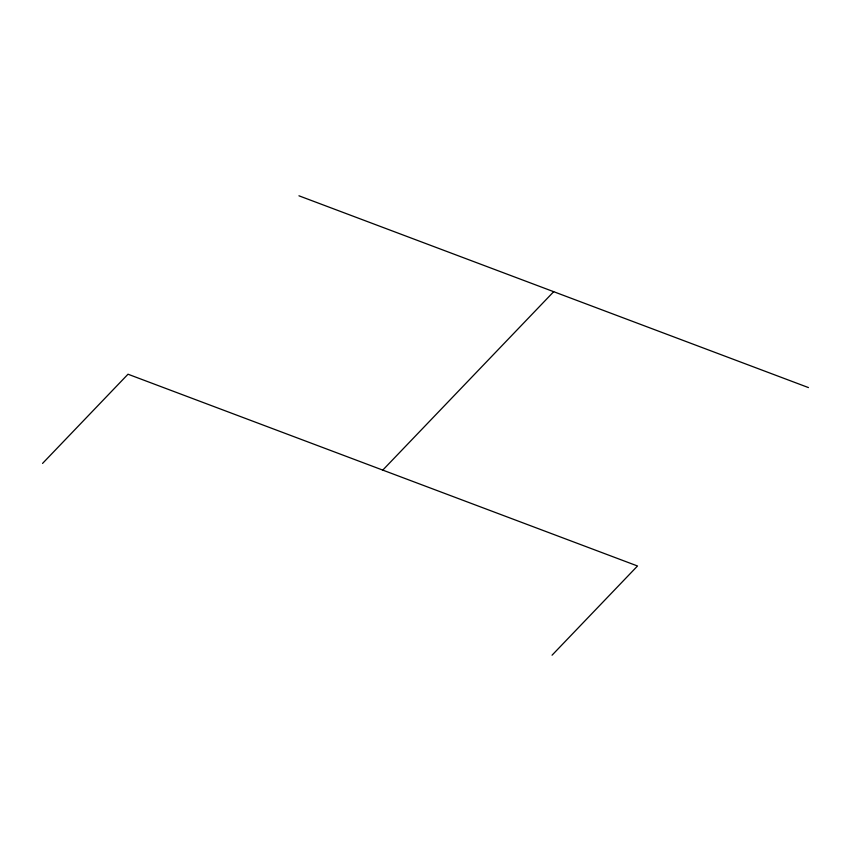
<?xml version="1.0" encoding="UTF-8"?>
<svg xmlns="http://www.w3.org/2000/svg" width="851" height="851" viewBox="0 0 851 851"><rect width="100%" height="100%" fill="white"/><g stroke="black" fill="none" stroke-linecap="round" stroke-linejoin="round"><path stroke-width="1.28" d="M42.55 463.423L128.012 374.217L637.516 565.989L552.054 655.196M382.769 470.103L553.703 291.691M298.946 195.804L808.45 387.577"/></g></svg>
